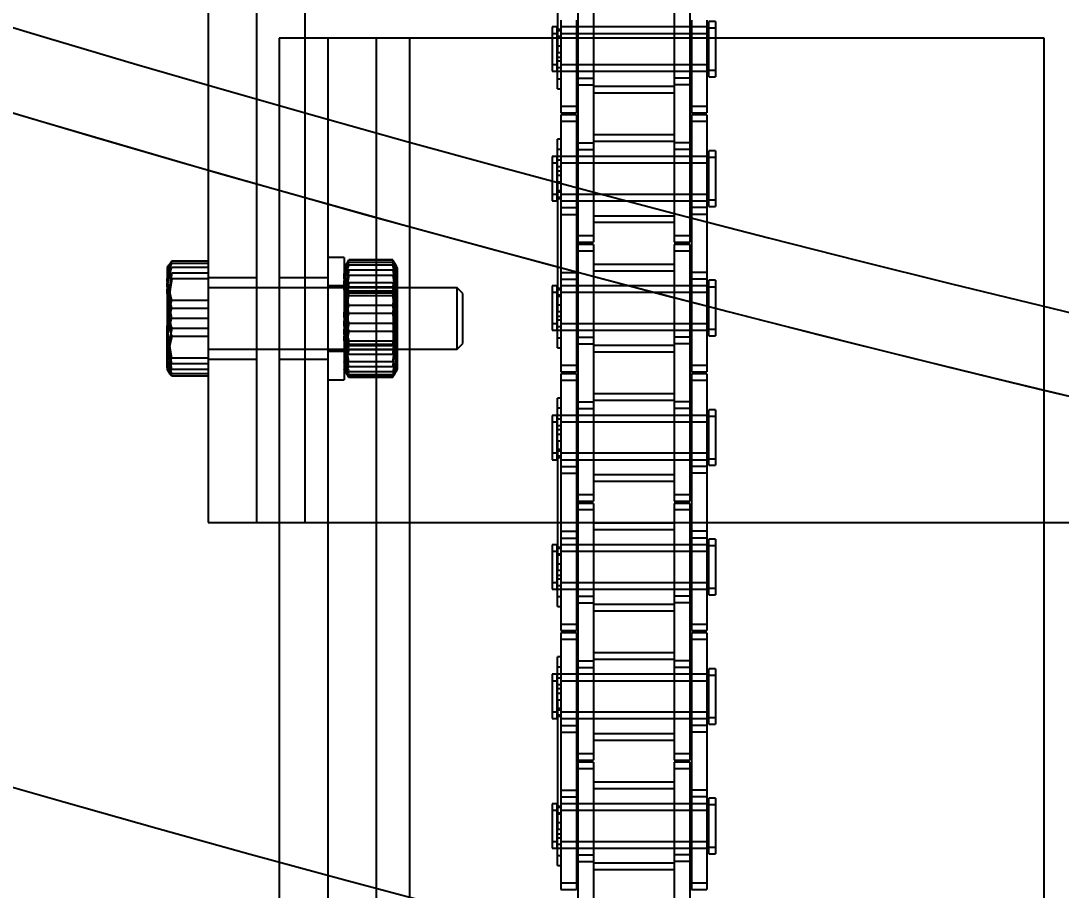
# Model space of a CAD drawing. Header units: metres. Extents: x 0 to 63075, y 0 to 44550.
# Drawn here: x 13743.6 to 13845.6, y 29341.2 to 29426.5 of the extents above; entities that cross this region are included whole.
import ezdxf

# ---------------------------------------------------------------- set-up
doc = ezdxf.new("R2010")
doc.units = ezdxf.units.M
doc.header["$LTSCALE"] = 75
doc.linetypes.add('HIDDEN2', pattern=[4.7625, 3.175, -1.5875])
for name, color, linetype in [('18_COTAS', 7, 'Continuous'), ('SDM', 7, 'Continuous'), ('SL1', 8, 'Continuous'), ('SL4', 4, 'Continuous'), ('ST1', 7, 'HIDDEN2')]:
    doc.layers.add(name, color=color, linetype=linetype)
doc.styles.add('ROMANS', font='ROMANS.SHX')
doc.dimstyles.new('75___1-75', dxfattribs={"dimscale": 75, "dimtxt": 2.5, "dimasz": 2, "dimexe": 1.5, "dimexo": 1, "dimgap": 0.5, "dimtad": 1, "dimdec": 0, "dimzin": 12, "dimtxsty": 'ROMANS', "dimcen": 0, "dimclrd": 256, "dimclre": 256, "dimclrt": 3, "dimazin": 3, "dimtfac": 1, "dimtdec": 0, "dimtmove": 0, "dimatfit": 0, "dimfxl": 1, "dimlwd": -1, "dimlwe": -1, "dimarcsym": 0})

# ---------------------------------------------------------------- blocks, each defined once
blk = doc.blocks.new('A$C1d93b9d1')
at = {"layer": 'SL1'}
for radius, start, end in [(1979, 150.48869, 76.2155), (1915.5, 151.39767, 77.94663), (1915.5, 151.39767, 77.48242), (1907.5, 151.51701, 77.89531)]:
    blk.add_arc((6031.73, 6950), radius, start, end, dxfattribs=at)
blk = doc.blocks.new('*D27')
at = {"layer": '18_COTAS', "transparency": 16777216}
for p, q in [((12131.24, 27878.33), (12131.24, 30705.37)), ((13913.74, 30509.57), (13913.74, 30705.37)), ((11981.24, 30592.87), (11122.31, 30592.87)), ((13913.74, 30592.87), (12131.24, 30592.87)), ((14063.74, 30592.87), (14213.74, 30592.87))]:
    blk.add_line(p, q, dxfattribs=at)
for points in [[(11981.24, 30617.87), (11981.24, 30567.87), (12131.24, 30592.87)], [(14063.74, 30617.87), (14063.74, 30567.87), (13913.74, 30592.87)]]:
    blk.add_solid(points, dxfattribs=at)
at = {"layer": 'Defpoints', "color": 0, "transparency": 16777216}
for p in [(13913.74, 30592.87), (13913.74, 30434.57), (12131.24, 27803.33)]:
    blk.add_point(p, dxfattribs=at)
at = {"layer": '18_COTAS', "color": 3, "transparency": 16777216, "insert": (11476.78, 30724.12), "char_height": 187.5, "attachment_point": 5, "style": 'ROMANS'}
blk.add_mtext('1782', dxfattribs=at)
blk = doc.blocks.new('A$C429c7d53')
at = {"layer": 'SL4'}
for p, q in [((41.24, 2387.24), (41.24, 2287.24)), ((46, 2387.24), (46, 2287.24)), ((50.76, 2334.74), (50.76, 2339.74)), ((75.51, 2339.74), (75.51, 2334.74)), ((77.52, 2339.26), (77.52, 2334.74)), ((79.03, 2339.26), (79.03, 2334.74)), ((86.96, 2339.26), (86.96, 2334.74)), ((88.49, 2339.26), (88.49, 2334.74)), ((75.84, 2336.51), (75.84, 2334.74)), ((77.36, 2336.51), (77.36, 2334.74)), ((88.64, 2336.51), (88.64, 2334.74)), ((90.16, 2336.51), (90.16, 2334.74)), ((75.47, 2335.84), (75, 2335.84)), ((75, 2335.84), (75, 2335.18)), ((75.47, 2335.18), (75.47, 2335.84)), ((75.51, 2335.47), (75.47, 2335.47)), ((77.52, 2335.84), (77.36, 2335.84)), ((88.64, 2335.84), (88.49, 2335.84)), ((90.34, 2335.84), (90.16, 2335.84)), ((91, 2336.39), (90.34, 2336.39)), ((90.34, 2335.73), (90.34, 2336.39)), ((91, 2335.73), (90.34, 2335.73)), ((90.34, 2334.74), (90.34, 2335.73)), ((91, 2336.39), (91, 2335.73)), ((91, 2335.73), (91, 2334.74)), ((57.76, 2334.74), (48.23, 2334.74)), ((48.23, 2334.74), (48.23, 1009.76)), ((57.76, 1009.76), (57.76, 2334.74)), ((123.24, 2334.74), (57.76, 2334.74)), ((75.47, 2335.18), (75, 2335.18)), ((75, 2335.18), (75, 2334.74)), ((75.47, 2334.74), (75.47, 2335.18)), ((75.51, 2334.81), (75.47, 2334.81)), ((77.52, 2335.18), (77.36, 2335.18)), ((88.64, 2335.18), (88.49, 2335.18)), ((90.34, 2335.18), (90.16, 2335.18)), ((123.24, 1009.76), (123.24, 2334.74)), ((37.38, 2312.49), (37.24, 2312.24)), ((37.24, 2312.24), (37.24, 2310.94)), ((37.68, 2312.88), (37.43, 2312.48)), ((41.24, 2312.88), (37.68, 2312.88)), ((37.68, 2309), (37.24, 2310.94)), ((37.24, 2310.94), (37.24, 2306.18)), ((48.23, 2310.24), (46, 2310.24)), ((41.24, 2309), (37.68, 2309)), ((37.68, 2303.36), (37.24, 2306.18)), ((37.24, 2302.48), (37.24, 2306.18)), ((46, 2304.24), (48.23, 2304.24)), ((41.24, 2303.36), (37.68, 2303.36)), ((37.24, 2302.48), (37.24, 2302.24)), ((37.24, 2302.24), (37.38, 2301.99)), ((41.24, 2301.6), (37.68, 2301.6)), ((41.24, 2287.24), (46, 2287.24)), ((46, 2287.24), (48.23, 2287.24)), ((123.24, 2287.24), (262.76, 2287.24))]:
    blk.add_line(p, q, dxfattribs=at)
for points, knots in [([(37.24, 2310.94), (37.24, 2310.99), (37.24, 2311.64), (37.47, 2312.28), (37.68, 2312.88)], [0, 0, 0, 0, 0.070201, 1, 1, 1, 1]), ([(37.24, 2306.18), (37.24, 2306.24), (37.24, 2307.2), (37.47, 2308.13), (37.68, 2309)], [0, 0, 0, 0, 0.070201, 1, 1, 1, 1]), ([(37.24, 2302.48), (37.24, 2302.54), (37.26, 2302.84), (37.5, 2303.13), (37.68, 2303.36)], [0, 0, 0, 0, 0.231849, 1, 1, 1, 1]), ([(37.68, 2301.6), (37.63, 2301.66), (37.37, 2301.94), (37.29, 2302.24), (37.24, 2302.48)], [0, 0, 0, 0, 0.211001, 1, 1, 1, 1])]:
    blk.add_open_spline(points, degree=3, knots=knots, dxfattribs=at)
at = {"layer": 'ST1'}
for p, q in [((50.76, 2287.24), (50.76, 2387.24)), ((75.51, 2335.61), (75.84, 2335.61)), ((75.84, 2335.47), (75.51, 2335.47)), ((77.36, 2335.84), (75.84, 2335.84)), ((77.36, 2335.84), (75.84, 2335.84)), ((88.49, 2335.84), (77.52, 2335.84)), ((79.03, 2335.84), (77.52, 2335.84)), ((86.96, 2335.84), (79.03, 2335.84)), ((88.49, 2335.84), (86.96, 2335.84)), ((90.16, 2335.84), (88.64, 2335.84)), ((90.16, 2335.84), (88.64, 2335.84)), ((50.76, 2287.24), (50.76, 2334.74)), ((53, 2334.74), (53, 1009.76)), ((57.76, 1009.76), (57.76, 2334.74)), ((61, 2334.74), (61, 1009.76)), ((75, 2334.74), (75, 2331.49)), ((75.47, 2331.49), (75.47, 2334.74)), ((75.51, 2334.95), (75.84, 2334.95)), ((75.84, 2334.81), (75.51, 2334.81)), ((75.51, 2334.74), (75.51, 2333.34)), ((77.36, 2335.18), (75.84, 2335.18)), ((77.36, 2335.18), (75.84, 2335.18)), ((75.84, 2334.74), (75.84, 2327.42)), ((77.36, 2334.74), (77.36, 2327.42)), ((88.49, 2335.18), (77.52, 2335.18)), ((79.03, 2335.18), (77.52, 2335.18)), ((77.52, 2334.74), (77.52, 2330.16)), ((86.96, 2335.18), (79.03, 2335.18)), ((79.03, 2334.74), (79.03, 2330.16)), ((88.49, 2335.18), (86.96, 2335.18)), ((86.96, 2334.74), (86.96, 2330.16)), ((88.49, 2334.74), (88.49, 2330.16)), ((90.16, 2335.18), (88.64, 2335.18)), ((90.16, 2335.18), (88.64, 2335.18)), ((88.64, 2334.74), (88.64, 2327.42)), ((90.16, 2334.74), (90.16, 2327.42)), ((90.34, 2330.94), (90.34, 2334.74)), ((91, 2334.74), (91, 2330.94)), ((75.51, 2333.99), (75.84, 2333.99)), ((75.47, 2332.51), (75.84, 2332.51)), ((75.51, 2333.34), (75.84, 2333.34)), ((75.51, 2329.78), (75.51, 2333.34)), ((75.51, 2332.88), (75.84, 2332.88)), ((75, 2332.15), (75.47, 2332.15)), ((75, 2331.49), (75.47, 2331.49)), ((75.47, 2331.86), (75.84, 2331.86)), ((75.51, 2331.49), (77.36, 2331.49)), ((75.84, 2332.15), (77.36, 2332.15)), ((75.84, 2332.15), (90.34, 2332.15)), ((75.84, 2331.49), (90.34, 2331.49)), ((77.52, 2332.15), (79.03, 2332.15)), ((77.52, 2331.49), (79.03, 2331.49)), ((79.03, 2332.15), (86.96, 2332.15)), ((79.03, 2331.49), (86.96, 2331.49)), ((86.96, 2332.15), (88.49, 2332.15)), ((86.96, 2331.49), (88.49, 2331.49)), ((88.64, 2332.15), (90.16, 2332.15)), ((88.64, 2331.49), (90.16, 2331.49)), ((90.34, 2331.59), (91, 2331.59)), ((75.51, 2330.76), (75.84, 2330.76)), ((77.52, 2330.82), (79.03, 2330.82)), ((88.49, 2330.82), (86.96, 2330.82)), ((90.34, 2330.94), (91, 2330.94)), ((75.51, 2329.78), (75.84, 2329.78)), ((77.52, 2330.16), (79.03, 2330.16)), ((77.52, 2330.16), (77.52, 2323.81)), ((79.03, 2330.03), (86.96, 2330.03)), ((79.03, 2329.38), (86.96, 2329.38)), ((79.03, 2330.16), (79.03, 2323.81)), ((88.49, 2330.16), (86.96, 2330.16)), ((86.96, 2330.16), (86.96, 2323.81)), ((88.49, 2330.16), (88.49, 2323.81)), ((75.84, 2328.07), (77.36, 2328.07)), ((75.84, 2327.42), (77.36, 2327.42)), ((88.64, 2328.07), (90.16, 2328.07)), ((88.64, 2327.42), (90.16, 2327.42)), ((75.84, 2327.21), (75.84, 2326.56)), ((77.36, 2327.21), (75.84, 2327.21)), ((75.84, 2326.56), (75.84, 2317.46)), ((77.36, 2326.56), (75.84, 2326.56)), ((77.36, 2327.21), (77.36, 2326.56)), ((77.36, 2326.56), (77.36, 2317.46)), ((88.64, 2327.21), (88.64, 2326.56)), ((90.16, 2327.21), (88.64, 2327.21)), ((88.64, 2326.56), (88.64, 2317.46)), ((90.16, 2326.56), (88.64, 2326.56)), ((90.16, 2327.21), (90.16, 2326.56)), ((90.16, 2326.56), (90.16, 2317.46)), ((86.96, 2325.25), (79.03, 2325.25)), ((75.51, 2323.87), (75.51, 2324.84)), ((75.84, 2324.84), (75.51, 2324.84)), ((77.52, 2324.47), (79.03, 2324.47)), ((86.96, 2324.6), (79.03, 2324.6)), ((88.49, 2324.47), (86.96, 2324.47)), ((75.51, 2323.87), (75.84, 2323.87)), ((75.51, 2320.64), (75.51, 2323.87)), ((77.52, 2323.81), (79.03, 2323.81)), ((77.52, 2323.81), (77.52, 2314.72)), ((79.03, 2323.81), (79.03, 2314.72)), ((88.49, 2323.81), (86.96, 2323.81)), ((86.96, 2323.81), (86.96, 2314.72)), ((88.49, 2323.81), (88.49, 2314.72)), ((90.34, 2323.03), (90.34, 2323.69)), ((91, 2323.69), (90.34, 2323.69)), ((91, 2323.69), (91, 2323.03)), ((75, 2323.14), (75, 2322.48)), ((75.47, 2323.14), (75, 2323.14)), ((75, 2322.48), (75, 2318.79)), ((75.47, 2322.48), (75, 2322.48)), ((75.47, 2322.48), (75.47, 2323.14)), ((75.84, 2322.77), (75.47, 2322.77)), ((75.47, 2318.79), (75.47, 2322.48)), ((77.36, 2323.14), (75.51, 2323.14)), ((90.34, 2323.14), (75.84, 2323.14)), ((77.36, 2322.48), (75.84, 2322.48)), ((90.34, 2322.48), (75.84, 2322.48)), ((79.03, 2323.14), (77.52, 2323.14)), ((79.03, 2322.48), (77.52, 2322.48)), ((86.96, 2323.14), (79.03, 2323.14)), ((86.96, 2322.48), (79.03, 2322.48)), ((88.49, 2323.14), (86.96, 2323.14)), ((88.49, 2322.48), (86.96, 2322.48)), ((90.16, 2323.14), (88.64, 2323.14)), ((90.16, 2322.48), (88.64, 2322.48)), ((90.34, 2318.24), (90.34, 2323.03)), ((91, 2323.03), (90.34, 2323.03)), ((91, 2323.03), (91, 2318.24)), ((75.84, 2322.11), (75.47, 2322.11)), ((75.51, 2321.74), (75.84, 2321.74)), ((75.51, 2321.29), (75.84, 2321.29)), ((75.51, 2320.64), (75.51, 2307.94)), ((75.51, 2320.64), (75.84, 2320.64)), ((75, 2319.45), (75.47, 2319.45)), ((75.47, 2319.81), (75.84, 2319.81)), ((75.47, 2319.16), (75.84, 2319.16)), ((75.51, 2319.67), (75.84, 2319.67)), ((75.84, 2319.45), (77.36, 2319.45)), ((75.84, 2319.45), (90.34, 2319.45)), ((77.52, 2319.45), (79.03, 2319.45)), ((79.03, 2319.45), (86.96, 2319.45)), ((86.96, 2319.45), (88.49, 2319.45)), ((88.64, 2319.45), (90.16, 2319.45)), ((75, 2318.79), (75.47, 2318.79)), ((75.51, 2319.02), (75.84, 2319.02)), ((75.84, 2318.79), (77.36, 2318.79)), ((75.84, 2318.79), (90.34, 2318.79)), ((75.84, 2318.12), (77.36, 2318.12)), ((77.52, 2318.79), (79.03, 2318.79)), ((79.03, 2318.79), (86.96, 2318.79)), ((86.96, 2318.79), (88.49, 2318.79)), ((88.64, 2318.79), (90.16, 2318.79)), ((90.16, 2318.12), (88.64, 2318.12)), ((90.34, 2318.89), (91, 2318.89)), ((90.34, 2318.24), (91, 2318.24)), ((75.84, 2317.46), (77.36, 2317.46)), ((75.84, 2317.46), (75.84, 2311.11)), ((77.36, 2317.46), (77.36, 2311.11)), ((79.03, 2317.33), (86.96, 2317.33)), ((90.16, 2317.46), (88.64, 2317.46)), ((88.64, 2317.46), (88.64, 2311.11)), ((90.16, 2317.46), (90.16, 2311.11)), ((79.03, 2316.68), (86.96, 2316.68)), ((77.52, 2315.37), (79.03, 2315.37)), ((86.96, 2315.37), (88.49, 2315.37)), ((77.52, 2314.72), (79.03, 2314.72)), ((77.52, 2314.51), (77.52, 2313.86)), ((79.03, 2314.51), (77.52, 2314.51)), ((79.03, 2314.51), (79.03, 2313.86)), ((86.96, 2314.72), (88.49, 2314.72)), ((86.96, 2314.51), (86.96, 2313.86)), ((88.49, 2314.51), (86.96, 2314.51)), ((88.49, 2314.51), (88.49, 2313.86)), ((54.6, 2313.24), (53, 2313.24)), ((54.6, 2313.24), (54.6, 2301.24)), ((55, 2312.89), (55.04, 2313.01)), ((59.35, 2313.01), (55.04, 2313.01)), ((59.39, 2312.89), (59.35, 2313.01)), ((77.52, 2313.86), (77.52, 2304.76)), ((79.03, 2313.86), (77.52, 2313.86)), ((79.03, 2313.86), (79.03, 2304.76)), ((86.96, 2313.86), (86.96, 2304.76)), ((88.49, 2313.86), (86.96, 2313.86)), ((88.49, 2313.86), (88.49, 2304.76)), ((41.24, 2312.65), (37.68, 2312.65)), ((41.24, 2312.24), (37.68, 2312.24)), ((54.61, 2312.25), (54.6, 2312.24)), ((54.67, 2312.37), (54.61, 2312.25)), ((54.84, 2312.65), (54.67, 2312.37)), ((54.7, 2312.36), (55.04, 2312.75)), ((54.98, 2312.9), (54.84, 2312.65)), ((54.88, 2312.63), (55.04, 2312.96)), ((59.35, 2312.96), (55.04, 2312.96)), ((59.35, 2312.75), (55.04, 2312.75)), ((59.35, 2312.46), (55.04, 2312.46)), ((59.7, 2312.35), (59.35, 2312.75)), ((59.56, 2312.65), (59.41, 2312.9)), ((59.72, 2312.37), (59.56, 2312.65)), ((59.79, 2312.25), (59.72, 2312.37)), ((59.8, 2312.24), (59.79, 2312.25)), ((59.8, 2312.22), (59.8, 2309.37)), ((86.96, 2312.55), (79.03, 2312.55)), ((37.68, 2311.68), (37.24, 2308.97)), ((37.68, 2311.12), (37.24, 2308.3)), ((41.24, 2311.68), (37.68, 2311.68)), ((41.24, 2311.12), (37.68, 2311.12)), ((46, 2311.24), (41.24, 2311.24)), ((53, 2311.24), (48.23, 2311.24)), ((55.04, 2311.98), (54.6, 2309.37)), ((55.04, 2310.32), (54.6, 2311.66)), ((55.04, 2311.47), (54.6, 2308.71)), ((55.04, 2309.45), (54.6, 2311.21)), ((59.35, 2311.98), (55.04, 2311.98)), ((59.35, 2311.47), (55.04, 2311.47)), ((59.35, 2311.98), (59.8, 2309.37)), ((59.35, 2310.32), (59.8, 2311.66)), ((59.35, 2311.47), (59.8, 2308.71)), ((59.35, 2309.45), (59.8, 2311.21)), ((75.84, 2311.77), (77.36, 2311.77)), ((75.84, 2311.11), (77.36, 2311.11)), ((75.84, 2311.11), (75.84, 2302.02)), ((77.36, 2311.11), (77.36, 2302.02)), ((86.96, 2311.9), (79.03, 2311.9)), ((90.16, 2311.77), (88.64, 2311.77)), ((90.16, 2311.11), (88.64, 2311.11)), ((88.64, 2311.11), (88.64, 2302.02)), ((90.16, 2311.11), (90.16, 2302.02)), ((90.34, 2310.33), (90.34, 2310.99)), ((91, 2310.99), (90.34, 2310.99)), ((91, 2310.99), (91, 2310.33)), ((37.68, 2308.21), (37.24, 2310.43)), ((46, 2310.24), (41.24, 2310.24)), ((65.68, 2310.24), (48.23, 2310.24)), ((54.6, 2310.44), (53, 2310.44)), ((55.04, 2310.75), (54.6, 2307.89)), ((55.04, 2308.52), (54.6, 2310.64)), ((54.95, 2309.74), (54.6, 2310.24)), ((55.04, 2307.72), (54.6, 2310.09)), ((59.35, 2310.75), (55.04, 2310.75)), ((59.35, 2310.32), (55.04, 2310.32)), ((59.35, 2310.75), (59.8, 2307.89)), ((59.35, 2308.52), (59.8, 2310.64)), ((59.35, 2307.72), (59.8, 2310.09)), ((59.77, 2310.24), (59.42, 2309.74)), ((59.77, 2310.23), (59.77, 2310.24)), ((59.8, 2310.24), (59.77, 2310.24)), ((59.77, 2304.24), (59.77, 2310.23)), ((65.68, 2304.24), (65.68, 2310.24)), ((66.24, 2309.68), (65.68, 2310.24)), ((75, 2310.44), (75, 2309.78)), ((75.47, 2310.44), (75, 2310.44)), ((75.47, 2309.78), (75.47, 2310.44)), ((75.84, 2310.07), (75.47, 2310.07)), ((75.51, 2310.21), (75.84, 2310.21)), ((77.36, 2310.44), (75.84, 2310.44)), ((90.34, 2310.44), (75.84, 2310.44)), ((79.03, 2310.44), (77.52, 2310.44)), ((86.96, 2310.44), (79.03, 2310.44)), ((88.49, 2310.44), (86.96, 2310.44)), ((90.16, 2310.44), (88.64, 2310.44)), ((90.34, 2305.54), (90.34, 2310.33)), ((91, 2310.33), (90.34, 2310.33)), ((91, 2310.33), (91, 2305.54)), ((37.68, 2307.24), (37.24, 2309.74)), ((55.04, 2309.93), (54.6, 2307.04)), ((54.95, 2309.74), (54.95, 2304.74)), ((59.42, 2309.74), (54.95, 2309.74)), ((59.35, 2309.93), (55.04, 2309.93)), ((59.35, 2309.45), (55.04, 2309.45)), ((59.35, 2309.93), (59.8, 2307.04)), ((59.42, 2304.74), (59.42, 2309.74)), ((59.8, 2309.37), (59.8, 2304.39)), ((66.24, 2304.79), (66.24, 2309.68)), ((75, 2309.78), (75, 2306.09)), ((75.47, 2309.78), (75, 2309.78)), ((75.47, 2306.09), (75.47, 2309.78)), ((75.84, 2309.41), (75.47, 2309.41)), ((75.51, 2309.55), (75.84, 2309.55)), ((77.36, 2309.78), (75.84, 2309.78)), ((90.34, 2309.78), (75.84, 2309.78)), ((79.03, 2309.78), (77.52, 2309.78)), ((86.96, 2309.78), (79.03, 2309.78)), ((88.49, 2309.78), (86.96, 2309.78)), ((90.16, 2309.78), (88.64, 2309.78)), ((41.24, 2308.21), (37.68, 2308.21)), ((59.35, 2308.52), (55.04, 2308.52)), ((75.51, 2308.59), (75.84, 2308.59)), ((75.51, 2307.94), (75.84, 2307.94)), ((75.51, 2304.38), (75.51, 2307.94)), ((41.24, 2307.24), (37.68, 2307.24)), ((55.04, 2304.55), (54.6, 2307.43)), ((59.35, 2307.72), (55.04, 2307.72)), ((59.35, 2304.55), (59.8, 2307.43)), ((75.47, 2307.11), (75.84, 2307.11)), ((75.51, 2307.48), (75.84, 2307.48)), ((37.68, 2306.26), (37.24, 2304.04)), ((41.24, 2306.26), (37.68, 2306.26)), ((55.04, 2306.76), (54.6, 2304.39)), ((55.04, 2303.72), (54.6, 2306.59)), ((55.04, 2305.96), (54.6, 2303.84)), ((59.35, 2306.76), (55.04, 2306.76)), ((59.35, 2305.96), (55.04, 2305.96)), ((59.35, 2306.76), (59.8, 2304.39)), ((59.35, 2303.72), (59.8, 2306.59)), ((59.35, 2305.96), (59.8, 2303.84)), ((75, 2306.75), (75.47, 2306.75)), ((75, 2306.09), (75.47, 2306.09)), ((75.47, 2306.46), (75.84, 2306.46)), ((75.51, 2306.09), (77.36, 2306.09)), ((75.84, 2306.75), (77.36, 2306.75)), ((75.84, 2306.75), (90.34, 2306.75)), ((75.84, 2306.09), (90.34, 2306.09)), ((77.52, 2306.75), (79.03, 2306.75)), ((77.52, 2306.09), (79.03, 2306.09)), ((79.03, 2306.75), (86.96, 2306.75)), ((79.03, 2306.09), (86.96, 2306.09)), ((86.96, 2306.75), (88.49, 2306.75)), ((86.96, 2306.09), (88.49, 2306.09)), ((88.64, 2306.75), (90.16, 2306.75)), ((88.64, 2306.09), (90.16, 2306.09)), ((90.34, 2306.19), (91, 2306.19)), ((37.68, 2302.8), (37.24, 2305.5)), ((37.68, 2305.48), (37.24, 2303.54)), ((41.24, 2305.48), (37.68, 2305.48)), ((55.04, 2303), (54.6, 2305.76)), ((55.04, 2302.49), (54.6, 2305.11)), ((55.04, 2305.03), (54.6, 2303.27)), ((59.35, 2305.03), (55.04, 2305.03)), ((59.35, 2303), (59.8, 2305.76)), ((59.35, 2302.49), (59.8, 2305.11)), ((59.35, 2305.03), (59.8, 2303.27)), ((75.51, 2305.36), (75.84, 2305.36)), ((77.52, 2305.42), (79.03, 2305.42)), ((88.49, 2305.42), (86.96, 2305.42)), ((90.34, 2305.54), (91, 2305.54)), ((37.68, 2302.24), (37.24, 2304.74)), ((41.24, 2304.24), (46, 2304.24)), ((48.23, 2304.24), (65.68, 2304.24)), ((53, 2304.04), (54.6, 2304.04)), ((54.6, 2304.24), (54.95, 2304.74)), ((55.04, 2304.16), (54.6, 2302.81)), ((54.95, 2304.74), (59.42, 2304.74)), ((59.35, 2304.55), (55.04, 2304.55)), ((59.35, 2304.16), (55.04, 2304.16)), ((59.35, 2304.16), (59.8, 2302.81)), ((59.42, 2304.74), (59.77, 2304.24)), ((59.8, 2304.39), (59.8, 2302.24)), ((65.68, 2304.24), (66.24, 2304.79)), ((75.51, 2304.38), (75.84, 2304.38)), ((77.52, 2304.76), (79.03, 2304.76)), ((77.52, 2304.76), (77.52, 2298.41)), ((79.03, 2304.63), (86.96, 2304.63)), ((79.03, 2303.98), (86.96, 2303.98)), ((79.03, 2304.76), (79.03, 2298.41)), ((88.49, 2304.76), (86.96, 2304.76)), ((86.96, 2304.76), (86.96, 2298.41)), ((88.49, 2304.76), (88.49, 2298.41)), ((41.24, 2303.24), (46, 2303.24)), ((48.23, 2303.24), (53, 2303.24)), ((59.35, 2303.72), (55.04, 2303.72)), ((59.35, 2303), (55.04, 2303)), ((37.24, 2302.31), (37.24, 2302.24)), ((41.24, 2302.8), (37.68, 2302.8)), ((41.24, 2302.24), (37.68, 2302.24)), ((41.24, 2301.82), (37.68, 2301.82)), ((54.6, 2302.24), (54.67, 2302.11)), ((54.67, 2302.11), (54.84, 2301.82)), ((54.84, 2301.82), (54.98, 2301.57)), ((59.35, 2302.49), (55.04, 2302.49)), ((59.35, 2302.02), (55.04, 2302.02)), ((59.41, 2301.57), (59.56, 2301.82)), ((59.56, 2301.82), (59.72, 2302.11)), ((59.72, 2302.11), (59.79, 2302.22)), ((59.79, 2302.22), (59.8, 2302.24)), ((75.84, 2302.67), (77.36, 2302.67)), ((75.84, 2302.02), (77.36, 2302.02)), ((75.84, 2301.81), (75.84, 2301.16)), ((77.36, 2301.81), (75.84, 2301.81)), ((77.36, 2301.81), (77.36, 2301.16)), ((88.64, 2302.67), (90.16, 2302.67)), ((88.64, 2302.02), (90.16, 2302.02)), ((88.64, 2301.81), (88.64, 2301.16)), ((90.16, 2301.81), (88.64, 2301.81)), ((90.16, 2301.81), (90.16, 2301.16)), ((53, 2301.24), (54.6, 2301.24)), ((59.35, 2301.72), (55.04, 2301.72)), ((59.35, 2301.51), (55.04, 2301.51)), ((59.35, 2301.47), (55.04, 2301.47)), ((75.84, 2301.16), (75.84, 2292.06)), ((77.36, 2301.16), (75.84, 2301.16)), ((77.36, 2301.16), (77.36, 2292.06)), ((88.64, 2301.16), (88.64, 2292.06)), ((90.16, 2301.16), (88.64, 2301.16)), ((90.16, 2301.16), (90.16, 2292.06)), ((86.96, 2299.85), (79.03, 2299.85)), ((75.51, 2298.47), (75.51, 2299.44)), ((75.84, 2299.44), (75.51, 2299.44)), ((77.52, 2299.07), (79.03, 2299.07)), ((86.96, 2299.2), (79.03, 2299.2)), ((88.49, 2299.07), (86.96, 2299.07)), ((75, 2297.74), (75, 2297.08)), ((75.47, 2297.74), (75, 2297.74)), ((75.47, 2297.08), (75.47, 2297.74)), ((75.51, 2298.47), (75.84, 2298.47)), ((75.51, 2295.24), (75.51, 2298.47)), ((77.36, 2297.74), (75.51, 2297.74)), ((90.34, 2297.74), (75.84, 2297.74)), ((77.52, 2298.41), (79.03, 2298.41)), ((77.52, 2298.41), (77.52, 2289.32)), ((79.03, 2297.74), (77.52, 2297.74)), ((86.96, 2297.74), (79.03, 2297.74)), ((79.03, 2298.41), (79.03, 2289.32)), ((88.49, 2298.41), (86.96, 2298.41)), ((86.96, 2298.41), (86.96, 2289.32)), ((88.49, 2297.74), (86.96, 2297.74)), ((88.49, 2298.41), (88.49, 2289.32)), ((90.16, 2297.74), (88.64, 2297.74)), ((90.34, 2297.63), (90.34, 2298.29)), ((91, 2298.29), (90.34, 2298.29)), ((91, 2298.29), (91, 2297.63)), ((75, 2297.08), (75, 2293.39)), ((75.47, 2297.08), (75, 2297.08)), ((75.84, 2297.37), (75.47, 2297.37)), ((75.47, 2293.39), (75.47, 2297.08)), ((75.84, 2296.71), (75.47, 2296.71)), ((77.36, 2297.08), (75.84, 2297.08)), ((90.34, 2297.08), (75.84, 2297.08)), ((79.03, 2297.08), (77.52, 2297.08)), ((86.96, 2297.08), (79.03, 2297.08)), ((88.49, 2297.08), (86.96, 2297.08)), ((90.16, 2297.08), (88.64, 2297.08)), ((90.34, 2292.84), (90.34, 2297.63)), ((91, 2297.63), (90.34, 2297.63)), ((91, 2297.63), (91, 2292.84)), ((75.51, 2296.34), (75.84, 2296.34)), ((75.51, 2295.89), (75.84, 2295.89)), ((75.51, 2295.24), (75.51, 2282.54)), ((75.51, 2295.24), (75.84, 2295.24)), ((75, 2294.05), (75.47, 2294.05)), ((75.47, 2294.41), (75.84, 2294.41)), ((75.47, 2293.76), (75.84, 2293.76)), ((75.51, 2294.27), (75.84, 2294.27)), ((75.84, 2294.05), (77.36, 2294.05)), ((75.84, 2294.05), (90.34, 2294.05)), ((77.52, 2294.05), (79.03, 2294.05)), ((79.03, 2294.05), (86.96, 2294.05)), ((86.96, 2294.05), (88.49, 2294.05)), ((88.64, 2294.05), (90.16, 2294.05)), ((75, 2293.39), (75.47, 2293.39)), ((75.51, 2293.62), (75.84, 2293.62)), ((75.84, 2293.39), (77.36, 2293.39)), ((75.84, 2293.39), (90.34, 2293.39)), ((75.84, 2292.72), (77.36, 2292.72)), ((77.52, 2293.39), (79.03, 2293.39)), ((79.03, 2293.39), (86.96, 2293.39)), ((86.96, 2293.39), (88.49, 2293.39)), ((88.64, 2293.39), (90.16, 2293.39)), ((90.16, 2292.72), (88.64, 2292.72)), ((90.34, 2293.49), (91, 2293.49)), ((90.34, 2292.84), (91, 2292.84)), ((75.84, 2292.06), (77.36, 2292.06)), ((75.84, 2292.06), (75.84, 2285.71)), ((77.36, 2292.06), (77.36, 2285.71)), ((79.03, 2291.93), (86.96, 2291.93)), ((90.16, 2292.06), (88.64, 2292.06)), ((88.64, 2292.06), (88.64, 2285.71)), ((90.16, 2292.06), (90.16, 2285.71)), ((79.03, 2291.28), (86.96, 2291.28)), ((77.52, 2289.97), (79.03, 2289.97)), ((86.96, 2289.97), (88.49, 2289.97)), ((77.52, 2289.32), (79.03, 2289.32)), ((77.52, 2289.11), (77.52, 2288.46)), ((79.03, 2289.11), (77.52, 2289.11)), ((79.03, 2289.11), (79.03, 2288.46)), ((86.96, 2289.32), (88.49, 2289.32)), ((86.96, 2289.11), (86.96, 2288.46)), ((88.49, 2289.11), (86.96, 2289.11)), ((88.49, 2289.11), (88.49, 2288.46)), ((77.52, 2288.46), (77.52, 2279.36)), ((79.03, 2288.46), (77.52, 2288.46)), ((79.03, 2288.46), (79.03, 2279.36)), ((86.96, 2288.46), (86.96, 2279.36)), ((88.49, 2288.46), (86.96, 2288.46)), ((88.49, 2288.46), (88.49, 2279.36)), ((48.23, 2287.24), (50.76, 2287.24)), ((50.76, 2287.24), (123.24, 2287.24)), ((86.96, 2287.15), (79.03, 2287.15)), ((86.96, 2286.5), (79.03, 2286.5)), ((75.84, 2286.37), (77.36, 2286.37)), ((75.84, 2285.71), (77.36, 2285.71)), ((75.84, 2285.71), (75.84, 2276.62)), ((77.36, 2285.71), (77.36, 2276.62)), ((90.16, 2286.37), (88.64, 2286.37)), ((90.16, 2285.71), (88.64, 2285.71)), ((88.64, 2285.71), (88.64, 2276.62)), ((90.16, 2285.71), (90.16, 2276.62)), ((90.34, 2284.93), (90.34, 2285.59)), ((91, 2285.59), (90.34, 2285.59)), ((91, 2285.59), (91, 2284.93)), ((75, 2285.04), (75, 2284.38)), ((75.47, 2285.04), (75, 2285.04)), ((75.47, 2284.38), (75.47, 2285.04)), ((75.84, 2284.67), (75.47, 2284.67)), ((75.51, 2284.81), (75.84, 2284.81)), ((77.36, 2285.04), (75.84, 2285.04)), ((90.34, 2285.04), (75.84, 2285.04)), ((79.03, 2285.04), (77.52, 2285.04)), ((86.96, 2285.04), (79.03, 2285.04)), ((88.49, 2285.04), (86.96, 2285.04)), ((90.16, 2285.04), (88.64, 2285.04)), ((90.34, 2280.14), (90.34, 2284.93)), ((91, 2284.93), (90.34, 2284.93)), ((91, 2284.93), (91, 2280.14)), ((75, 2284.38), (75, 2280.69)), ((75.47, 2284.38), (75, 2284.38)), ((75.47, 2280.69), (75.47, 2284.38)), ((75.84, 2284.01), (75.47, 2284.01)), ((75.51, 2284.15), (75.84, 2284.15)), ((77.36, 2284.38), (75.84, 2284.38)), ((90.34, 2284.38), (75.84, 2284.38)), ((79.03, 2284.38), (77.52, 2284.38)), ((86.96, 2284.38), (79.03, 2284.38)), ((88.49, 2284.38), (86.96, 2284.38)), ((90.16, 2284.38), (88.64, 2284.38)), ((75.51, 2283.19), (75.84, 2283.19)), ((75.51, 2282.54), (75.84, 2282.54)), ((75.51, 2278.98), (75.51, 2282.54)), ((75.47, 2281.71), (75.84, 2281.71)), ((75.51, 2282.08), (75.84, 2282.08)), ((75, 2281.35), (75.47, 2281.35)), ((75, 2280.69), (75.47, 2280.69)), ((75.47, 2281.06), (75.84, 2281.06)), ((75.51, 2280.69), (77.36, 2280.69)), ((75.84, 2281.35), (77.36, 2281.35)), ((75.84, 2281.35), (90.34, 2281.35)), ((75.84, 2280.69), (90.34, 2280.69)), ((77.52, 2281.35), (79.03, 2281.35)), ((77.52, 2280.69), (79.03, 2280.69)), ((79.03, 2281.35), (86.96, 2281.35)), ((79.03, 2280.69), (86.96, 2280.69)), ((86.96, 2281.35), (88.49, 2281.35)), ((86.96, 2280.69), (88.49, 2280.69)), ((88.64, 2281.35), (90.16, 2281.35)), ((88.64, 2280.69), (90.16, 2280.69)), ((90.34, 2280.79), (91, 2280.79)), ((75.51, 2279.96), (75.84, 2279.96)), ((77.52, 2280.02), (79.03, 2280.02)), ((77.52, 2279.36), (79.03, 2279.36)), ((77.52, 2279.36), (77.52, 2273.01)), ((79.03, 2279.36), (79.03, 2273.01)), ((88.49, 2280.02), (86.96, 2280.02)), ((88.49, 2279.36), (86.96, 2279.36)), ((86.96, 2279.36), (86.96, 2273.01)), ((88.49, 2279.36), (88.49, 2273.01)), ((90.34, 2280.14), (91, 2280.14)), ((75.51, 2278.98), (75.84, 2278.98)), ((79.03, 2279.23), (86.96, 2279.23)), ((79.03, 2278.58), (86.96, 2278.58)), ((75.84, 2277.27), (77.36, 2277.27)), ((75.84, 2276.62), (77.36, 2276.62)), ((75.84, 2276.41), (75.84, 2275.76)), ((77.36, 2276.41), (75.84, 2276.41)), ((77.36, 2276.41), (77.36, 2275.76)), ((88.64, 2277.27), (90.16, 2277.27)), ((88.64, 2276.62), (90.16, 2276.62)), ((88.64, 2276.41), (88.64, 2275.76)), ((90.16, 2276.41), (88.64, 2276.41)), ((90.16, 2276.41), (90.16, 2275.76)), ((75.84, 2275.76), (75.84, 2266.66)), ((77.36, 2275.76), (75.84, 2275.76)), ((77.36, 2275.76), (77.36, 2266.66)), ((88.64, 2275.76), (88.64, 2266.66)), ((90.16, 2275.76), (88.64, 2275.76)), ((90.16, 2275.76), (90.16, 2266.66)), ((86.96, 2274.45), (79.03, 2274.45)), ((75.51, 2273.07), (75.51, 2274.04)), ((75.84, 2274.04), (75.51, 2274.04)), ((77.52, 2273.67), (79.03, 2273.67)), ((86.96, 2273.8), (79.03, 2273.8)), ((88.49, 2273.67), (86.96, 2273.67)), ((75, 2272.34), (75, 2271.68)), ((75.47, 2272.34), (75, 2272.34)), ((75.47, 2271.68), (75.47, 2272.34)), ((75.51, 2273.07), (75.84, 2273.07)), ((75.51, 2269.84), (75.51, 2273.07)), ((77.36, 2272.34), (75.51, 2272.34)), ((90.34, 2272.34), (75.84, 2272.34)), ((77.52, 2273.01), (79.03, 2273.01)), ((77.52, 2273.01), (77.52, 2263.92)), ((79.03, 2272.34), (77.52, 2272.34)), ((86.96, 2272.34), (79.03, 2272.34)), ((79.03, 2273.01), (79.03, 2263.92)), ((88.49, 2273.01), (86.96, 2273.01)), ((86.96, 2273.01), (86.96, 2263.92)), ((88.49, 2272.34), (86.96, 2272.34)), ((88.49, 2273.01), (88.49, 2263.92)), ((90.16, 2272.34), (88.64, 2272.34)), ((90.34, 2272.23), (90.34, 2272.89)), ((91, 2272.89), (90.34, 2272.89)), ((90.34, 2267.44), (90.34, 2272.23)), ((91, 2272.23), (90.34, 2272.23)), ((91, 2272.89), (91, 2272.23)), ((91, 2272.23), (91, 2267.44)), ((75, 2271.68), (75, 2267.99)), ((75.47, 2271.68), (75, 2271.68)), ((75.84, 2271.97), (75.47, 2271.97)), ((75.47, 2267.99), (75.47, 2271.68)), ((75.84, 2271.31), (75.47, 2271.31)), ((77.36, 2271.68), (75.84, 2271.68)), ((90.34, 2271.68), (75.84, 2271.68)), ((79.03, 2271.68), (77.52, 2271.68)), ((86.96, 2271.68), (79.03, 2271.68)), ((88.49, 2271.68), (86.96, 2271.68)), ((90.16, 2271.68), (88.64, 2271.68)), ((75.51, 2270.94), (75.84, 2270.94)), ((75.51, 2270.49), (75.84, 2270.49)), ((75.51, 2269.84), (75.84, 2269.84)), ((75.51, 2269.84), (75.51, 2257.14)), ((75, 2268.65), (75.47, 2268.65)), ((75.47, 2269.01), (75.84, 2269.01)), ((75.47, 2268.36), (75.84, 2268.36)), ((75.51, 2268.87), (75.84, 2268.87)), ((75.51, 2268.22), (75.84, 2268.22)), ((75.84, 2268.65), (77.36, 2268.65)), ((75.84, 2268.65), (90.34, 2268.65)), ((77.52, 2268.65), (79.03, 2268.65)), ((79.03, 2268.65), (86.96, 2268.65)), ((86.96, 2268.65), (88.49, 2268.65)), ((88.64, 2268.65), (90.16, 2268.65)), ((75, 2267.99), (75.47, 2267.99)), ((75.84, 2267.99), (77.36, 2267.99)), ((75.84, 2267.99), (90.34, 2267.99)), ((75.84, 2267.32), (77.36, 2267.32)), ((77.52, 2267.99), (79.03, 2267.99)), ((79.03, 2267.99), (86.96, 2267.99)), ((86.96, 2267.99), (88.49, 2267.99)), ((88.64, 2267.99), (90.16, 2267.99)), ((90.16, 2267.32), (88.64, 2267.32)), ((90.34, 2268.09), (91, 2268.09)), ((90.34, 2267.44), (91, 2267.44)), ((75.84, 2266.66), (77.36, 2266.66)), ((75.84, 2266.66), (75.84, 2260.31)), ((77.36, 2266.66), (77.36, 2260.31)), ((79.03, 2266.53), (86.96, 2266.53)), ((90.16, 2266.66), (88.64, 2266.66)), ((88.64, 2266.66), (88.64, 2260.31)), ((90.16, 2266.66), (90.16, 2260.31)), ((79.03, 2265.88), (86.96, 2265.88)), ((77.52, 2264.57), (79.03, 2264.57)), ((86.96, 2264.57), (88.49, 2264.57)), ((77.52, 2263.92), (79.03, 2263.92)), ((77.52, 2263.71), (77.52, 2263.06)), ((79.03, 2263.71), (77.52, 2263.71)), ((77.52, 2263.06), (77.52, 2253.96)), ((79.03, 2263.06), (77.52, 2263.06)), ((79.03, 2263.71), (79.03, 2263.06)), ((79.03, 2263.06), (79.03, 2253.96)), ((86.96, 2263.92), (88.49, 2263.92)), ((86.96, 2263.71), (86.96, 2263.06)), ((88.49, 2263.71), (86.96, 2263.71)), ((86.96, 2263.06), (86.96, 2253.96)), ((88.49, 2263.06), (86.96, 2263.06)), ((88.49, 2263.71), (88.49, 2263.06)), ((88.49, 2263.06), (88.49, 2253.96)), ((86.96, 2261.75), (79.03, 2261.75)), ((86.96, 2261.1), (79.03, 2261.1)), ((75.84, 2260.97), (77.36, 2260.97)), ((75.84, 2260.31), (77.36, 2260.31)), ((75.84, 2260.31), (75.84, 2251.22)), ((77.36, 2260.31), (77.36, 2251.22)), ((90.16, 2260.97), (88.64, 2260.97)), ((90.16, 2260.31), (88.64, 2260.31)), ((88.64, 2260.31), (88.64, 2251.22)), ((90.16, 2260.31), (90.16, 2251.22)), ((90.34, 2259.53), (90.34, 2260.19)), ((91, 2260.19), (90.34, 2260.19)), ((91, 2260.19), (91, 2259.53)), ((75, 2259.64), (75, 2258.98)), ((75.47, 2259.64), (75, 2259.64)), ((75, 2258.98), (75, 2255.29)), ((75.47, 2258.98), (75, 2258.98)), ((75.47, 2258.98), (75.47, 2259.64)), ((75.84, 2259.27), (75.47, 2259.27)), ((75.47, 2255.29), (75.47, 2258.98)), ((75.51, 2259.41), (75.84, 2259.41)), ((77.36, 2259.64), (75.84, 2259.64)), ((90.34, 2259.64), (75.84, 2259.64)), ((77.36, 2258.98), (75.84, 2258.98)), ((90.34, 2258.98), (75.84, 2258.98)), ((79.03, 2259.64), (77.52, 2259.64)), ((79.03, 2258.98), (77.52, 2258.98)), ((86.96, 2259.64), (79.03, 2259.64)), ((86.96, 2258.98), (79.03, 2258.98)), ((88.49, 2259.64), (86.96, 2259.64)), ((88.49, 2258.98), (86.96, 2258.98)), ((90.16, 2259.64), (88.64, 2259.64)), ((90.16, 2258.98), (88.64, 2258.98)), ((90.34, 2254.74), (90.34, 2259.53)), ((91, 2259.53), (90.34, 2259.53)), ((91, 2259.53), (91, 2254.74)), ((75.84, 2258.61), (75.47, 2258.61)), ((75.51, 2258.75), (75.84, 2258.75)), ((75.51, 2257.79), (75.84, 2257.79)), ((75.51, 2257.14), (75.84, 2257.14)), ((75.51, 2253.58), (75.51, 2257.14)), ((75, 2255.95), (75.47, 2255.95)), ((75.47, 2256.31), (75.84, 2256.31)), ((75.51, 2256.68), (75.84, 2256.68)), ((75.84, 2255.95), (77.36, 2255.95)), ((75.84, 2255.95), (90.34, 2255.95)), ((77.52, 2255.95), (79.03, 2255.95)), ((79.03, 2255.95), (86.96, 2255.95)), ((86.96, 2255.95), (88.49, 2255.95)), ((88.64, 2255.95), (90.16, 2255.95)), ((75, 2255.29), (75.47, 2255.29)), ((75.47, 2255.66), (75.84, 2255.66)), ((75.51, 2255.29), (77.36, 2255.29)), ((75.84, 2255.29), (90.34, 2255.29)), ((77.52, 2255.29), (79.03, 2255.29)), ((79.03, 2255.29), (86.96, 2255.29)), ((86.96, 2255.29), (88.49, 2255.29)), ((88.64, 2255.29), (90.16, 2255.29)), ((90.34, 2255.39), (91, 2255.39)), ((75.51, 2254.56), (75.84, 2254.56)), ((77.52, 2254.62), (79.03, 2254.62)), ((77.52, 2253.96), (79.03, 2253.96)), ((77.52, 2253.96), (77.52, 2247.61)), ((79.03, 2253.83), (86.96, 2253.83)), ((79.03, 2253.96), (79.03, 2247.61)), ((88.49, 2254.62), (86.96, 2254.62)), ((88.49, 2253.96), (86.96, 2253.96)), ((86.96, 2253.96), (86.96, 2247.61)), ((88.49, 2253.96), (88.49, 2247.61)), ((90.34, 2254.74), (91, 2254.74)), ((75.51, 2253.58), (75.84, 2253.58)), ((79.03, 2253.18), (86.96, 2253.18)), ((75.84, 2251.87), (77.36, 2251.87)), ((88.64, 2251.87), (90.16, 2251.87)), ((75.84, 2251.22), (77.36, 2251.22)), ((88.64, 2251.22), (90.16, 2251.22))]:
    blk.add_line(p, q, dxfattribs=at)
for points, knots in [([(54.6, 2311.47), (54.6, 2311.61), (54.63, 2312.13), (54.87, 2312.64), (55.04, 2313.01)], [0, 0, 0, 0, 0.2686336, 1, 1, 1, 1]), ([(59.8, 2311.47), (59.79, 2311.61), (59.77, 2312.13), (59.53, 2312.64), (59.35, 2313.01)], [0, 0, 0, 0, 0.268634, 1, 1, 1, 1]), ([(37.3, 2312.31), (37.29, 2312.3), (37.23, 2312.25), (37.23, 2312.2), (37.24, 2312.17)], [0, 0, 0, 0, 0.2064615, 1, 1, 1, 1]), ([(37.24, 2310.43), (37.24, 2310.48), (37.24, 2311.23), (37.47, 2311.97), (37.68, 2312.65)], [0, 0, 0, 0, 0.070201, 1, 1, 1, 1]), ([(37.43, 2312.48), (37.36, 2312.39), (37.24, 2312.23), (37.24, 2312.07), (37.24, 2312)], [0, 0, 0, 0, 0.570922, 1, 1, 1, 1]), ([(37.24, 2309.74), (37.24, 2309.8), (37.24, 2310.64), (37.47, 2311.47), (37.68, 2312.24)], [0, 0, 0, 0, 0.070201, 1, 1, 1, 1]), ([(37.24, 2312), (37.29, 2311.76), (37.37, 2311.47), (37.63, 2311.18), (37.68, 2311.12)], [0, 0, 0, 0, 0.788999, 1, 1, 1, 1]), ([(54.6, 2311.21), (54.6, 2311.25), (54.6, 2311.84), (54.83, 2312.42), (55.04, 2312.96)], [0, 0, 0, 0, 0.0702006, 1, 1, 1, 1]), ([(54.6, 2310.64), (54.6, 2310.69), (54.6, 2311.4), (54.83, 2312.1), (55.04, 2312.75)], [0, 0, 0, 0, 0.070201, 1, 1, 1, 1]), ([(54.6, 2310.09), (54.6, 2310.14), (54.6, 2310.95), (54.83, 2311.73), (55.04, 2312.46)], [0, 0, 0, 0, 0.070201, 1, 1, 1, 1]), ([(55.04, 2311.98), (54.98, 2312), (54.71, 2312.08), (54.65, 2312.16), (54.6, 2312.22)], [0, 0, 0, 0, 0.257551, 1, 1, 1, 1]), ([(55.04, 2311.47), (54.98, 2311.53), (54.71, 2311.73), (54.65, 2311.95), (54.6, 2312.11)], [0, 0, 0, 0, 0.257551, 1, 1, 1, 1]), ([(54.62, 2312.25), (54.62, 2312.27), (54.65, 2312.33), (54.86, 2312.4), (55.04, 2312.46)], [0, 0, 0, 0, 0.147383, 1, 1, 1, 1]), ([(59.8, 2311.86), (59.79, 2311.96), (59.77, 2312.33), (59.53, 2312.7), (59.35, 2312.96)], [0, 0, 0, 0, 0.268634, 1, 1, 1, 1]), ([(59.8, 2311.21), (59.8, 2311.25), (59.79, 2311.84), (59.56, 2312.42), (59.35, 2312.96)], [0, 0, 0, 0, 0.0702006, 1, 1, 1, 1]), ([(59.8, 2310.64), (59.8, 2310.69), (59.79, 2311.4), (59.56, 2312.1), (59.35, 2312.75)], [0, 0, 0, 0, 0.070201, 1, 1, 1, 1]), ([(59.8, 2312.22), (59.79, 2312.24), (59.77, 2312.32), (59.53, 2312.4), (59.35, 2312.46)], [0, 0, 0, 0, 0.2686336, 1, 1, 1, 1]), ([(59.8, 2310.09), (59.8, 2310.14), (59.79, 2310.95), (59.56, 2311.73), (59.35, 2312.46)], [0, 0, 0, 0, 0.0702006, 1, 1, 1, 1]), ([(59.35, 2311.98), (59.42, 2312), (59.68, 2312.08), (59.75, 2312.16), (59.8, 2312.22)], [0, 0, 0, 0, 0.257551, 1, 1, 1, 1]), ([(59.35, 2311.47), (59.42, 2311.53), (59.68, 2311.73), (59.75, 2311.95), (59.8, 2312.11)], [0, 0, 0, 0, 0.257551, 1, 1, 1, 1]), ([(55.04, 2309.93), (54.98, 2310.06), (54.71, 2310.56), (54.65, 2311.08), (54.6, 2311.47)], [0, 0, 0, 0, 0.257551, 1, 1, 1, 1]), ([(59.35, 2309.93), (59.42, 2310.06), (59.68, 2310.56), (59.75, 2311.08), (59.8, 2311.47)], [0, 0, 0, 0, 0.257551, 1, 1, 1, 1]), ([(54.6, 2307.43), (54.6, 2307.5), (54.6, 2308.47), (54.83, 2309.43), (55.04, 2310.32)], [0, 0, 0, 0, 0.070201, 1, 1, 1, 1]), ([(59.8, 2307.43), (59.8, 2307.5), (59.79, 2308.47), (59.56, 2309.43), (59.35, 2310.32)], [0, 0, 0, 0, 0.070201, 1, 1, 1, 1]), ([(37.24, 2308.97), (37.24, 2308.91), (37.24, 2307.99), (37.47, 2307.1), (37.68, 2306.26)], [0, 0, 0, 0, 0.070201, 1, 1, 1, 1]), ([(54.6, 2306.59), (54.6, 2306.65), (54.6, 2307.62), (54.83, 2308.57), (55.04, 2309.45)], [0, 0, 0, 0, 0.070201, 1, 1, 1, 1]), ([(54.6, 2309.37), (54.6, 2309.31), (54.6, 2308.43), (54.83, 2307.56), (55.04, 2306.76)], [0, 0, 0, 0, 0.070201, 1, 1, 1, 1]), ([(59.8, 2306.59), (59.8, 2306.65), (59.79, 2307.62), (59.56, 2308.57), (59.35, 2309.45)], [0, 0, 0, 0, 0.070201, 1, 1, 1, 1]), ([(59.8, 2309.37), (59.8, 2309.31), (59.79, 2308.43), (59.56, 2307.56), (59.35, 2306.76)], [0, 0, 0, 0, 0.070201, 1, 1, 1, 1]), ([(37.24, 2308.3), (37.24, 2308.23), (37.24, 2307.28), (37.47, 2306.34), (37.68, 2305.48)], [0, 0, 0, 0, 0.070201, 1, 1, 1, 1]), ([(37.24, 2305.5), (37.24, 2305.57), (37.24, 2306.48), (37.47, 2307.38), (37.68, 2308.21)], [0, 0, 0, 0, 0.070201, 1, 1, 1, 1]), ([(54.6, 2308.71), (54.6, 2308.65), (54.6, 2307.72), (54.83, 2306.8), (55.04, 2305.96)], [0, 0, 0, 0, 0.070201, 1, 1, 1, 1]), ([(54.6, 2305.76), (54.6, 2305.83), (54.6, 2306.76), (54.83, 2307.67), (55.04, 2308.52)], [0, 0, 0, 0, 0.070201, 1, 1, 1, 1]), ([(59.8, 2308.71), (59.8, 2308.65), (59.79, 2307.72), (59.56, 2306.8), (59.35, 2305.96)], [0, 0, 0, 0, 0.070201, 1, 1, 1, 1]), ([(59.8, 2305.76), (59.8, 2305.83), (59.79, 2306.76), (59.56, 2307.67), (59.35, 2308.52)], [0, 0, 0, 0, 0.0702006, 1, 1, 1, 1]), ([(37.24, 2304.74), (37.24, 2304.8), (37.24, 2305.64), (37.47, 2306.47), (37.68, 2307.24)], [0, 0, 0, 0, 0.0702006, 1, 1, 1, 1]), ([(54.6, 2307.89), (54.6, 2307.82), (54.6, 2306.85), (54.83, 2305.91), (55.04, 2305.03)], [0, 0, 0, 0, 0.070201, 1, 1, 1, 1]), ([(54.6, 2305.11), (54.6, 2305.17), (54.6, 2306.05), (54.83, 2306.91), (55.04, 2307.72)], [0, 0, 0, 0, 0.070201, 1, 1, 1, 1]), ([(54.6, 2307.04), (54.6, 2306.98), (54.6, 2306), (54.83, 2305.05), (55.04, 2304.16)], [0, 0, 0, 0, 0.070201, 1, 1, 1, 1]), ([(59.8, 2307.89), (59.8, 2307.82), (59.79, 2306.85), (59.56, 2305.91), (59.35, 2305.03)], [0, 0, 0, 0, 0.070201, 1, 1, 1, 1]), ([(59.8, 2305.11), (59.8, 2305.17), (59.79, 2306.05), (59.56, 2306.91), (59.35, 2307.72)], [0, 0, 0, 0, 0.070201, 1, 1, 1, 1]), ([(59.8, 2307.04), (59.8, 2306.98), (59.79, 2306), (59.56, 2305.05), (59.35, 2304.16)], [0, 0, 0, 0, 0.070201, 1, 1, 1, 1]), ([(37.24, 2304.04), (37.24, 2303.99), (37.24, 2303.24), (37.47, 2302.51), (37.68, 2301.82)], [0, 0, 0, 0, 0.070201, 1, 1, 1, 1]), ([(54.6, 2304.39), (54.6, 2304.33), (54.6, 2303.53), (54.83, 2302.74), (55.04, 2302.02)], [0, 0, 0, 0, 0.070201, 1, 1, 1, 1]), ([(54.6, 2303.84), (54.6, 2303.79), (54.6, 2303.07), (54.83, 2302.37), (55.04, 2301.72)], [0, 0, 0, 0, 0.070201, 1, 1, 1, 1]), ([(59.8, 2304.39), (59.8, 2304.33), (59.79, 2303.53), (59.56, 2302.74), (59.35, 2302.02)], [0, 0, 0, 0, 0.0702006, 1, 1, 1, 1]), ([(59.8, 2303.84), (59.8, 2303.79), (59.79, 2303.07), (59.56, 2302.37), (59.35, 2301.72)], [0, 0, 0, 0, 0.070201, 1, 1, 1, 1]), ([(37.24, 2303.54), (37.24, 2303.49), (37.24, 2302.83), (37.47, 2302.19), (37.68, 2301.6)], [0, 0, 0, 0, 0.070201, 1, 1, 1, 1]), ([(54.6, 2303.27), (54.6, 2303.23), (54.6, 2302.63), (54.83, 2302.05), (55.04, 2301.51)], [0, 0, 0, 0, 0.0702006, 1, 1, 1, 1]), ([(55.04, 2301.47), (54.98, 2301.6), (54.71, 2302.1), (54.65, 2302.62), (54.6, 2303.01)], [0, 0, 0, 0, 0.257551, 1, 1, 1, 1]), ([(54.6, 2302.81), (54.6, 2302.78), (54.6, 2302.37), (54.81, 2301.96), (55, 2301.59)], [0, 0, 0, 0, 0.076878, 1, 1, 1, 1]), ([(59.8, 2303.27), (59.8, 2303.23), (59.79, 2302.63), (59.56, 2302.05), (59.35, 2301.51)], [0, 0, 0, 0, 0.070201, 1, 1, 1, 1]), ([(59.35, 2301.47), (59.42, 2301.6), (59.68, 2302.1), (59.75, 2302.62), (59.8, 2303.01)], [0, 0, 0, 0, 0.257551, 1, 1, 1, 1]), ([(59.8, 2302.81), (59.8, 2302.78), (59.79, 2302.37), (59.58, 2301.96), (59.39, 2301.59)], [0, 0, 0, 0, 0.076878, 1, 1, 1, 1]), ([(37.24, 2302.31), (37.23, 2302.27), (37.23, 2302.22), (37.29, 2302.18), (37.3, 2302.17)], [0, 0, 0, 0, 0.793539, 1, 1, 1, 1]), ([(54.6, 2302.25), (54.6, 2302.28), (54.63, 2302.36), (54.87, 2302.44), (55.04, 2302.49)], [0, 0, 0, 0, 0.2686336, 1, 1, 1, 1]), ([(55.04, 2302.02), (54.98, 2302.04), (54.75, 2302.1), (54.69, 2302.17), (54.65, 2302.22)], [0, 0, 0, 0, 0.299747, 1, 1, 1, 1]), ([(55.04, 2301.72), (54.97, 2301.78), (54.81, 2301.9), (54.76, 2302.04), (54.73, 2302.12)], [0, 0, 0, 0, 0.4174768, 1, 1, 1, 1]), ([(55.04, 2301.51), (54.97, 2301.61), (54.88, 2301.71), (54.85, 2301.81), (54.85, 2301.82)], [0, 0, 0, 0, 0.905431, 1, 1, 1, 1]), ([(59.35, 2301.51), (59.42, 2301.61), (59.68, 2301.97), (59.75, 2302.34), (59.8, 2302.62)], [0, 0, 0, 0, 0.257551, 1, 1, 1, 1]), ([(59.8, 2302.25), (59.79, 2302.28), (59.77, 2302.36), (59.53, 2302.44), (59.35, 2302.49)], [0, 0, 0, 0, 0.2686336, 1, 1, 1, 1]), ([(59.35, 2302.02), (59.42, 2302.04), (59.65, 2302.1), (59.71, 2302.17), (59.75, 2302.22)], [0, 0, 0, 0, 0.300058, 1, 1, 1, 1]), ([(59.35, 2301.72), (59.42, 2301.78), (59.59, 2301.9), (59.64, 2302.04), (59.66, 2302.12)], [0, 0, 0, 0, 0.4174768, 1, 1, 1, 1])]:
    blk.add_open_spline(points, degree=3, knots=knots, dxfattribs=at)

msp = doc.modelspace()

# ---------------------------------------------------------------- block references
at = {"layer": 'SDM'}
for name, p in [('A$C1d93b9d1', (8259.51, 24302.83)), ('A$C429c7d53', (13720.74, 27090.07))]:
    msp.add_blockref(name, p, dxfattribs=at)

# ---------------------------------------------------------------- dimensions: what is measured, and where the dimension line sits
at = {"layer": '18_COTAS'}
dim = msp.add_linear_dim(base=(13913.73996451, 30592.87116724), p1=(12131.23996451, 27803.3334565), p2=(13913.73996451, 30434.56595658), dimstyle='75___1-75', dxfattribs=at)
dim.commit()
dim.dimension.update_dxf_attribs({"geometry": '*D27', "text_midpoint": (11476.77567879, 30592.87116724), "dimtype": 160})

doc.saveas('drawing.dxf')
